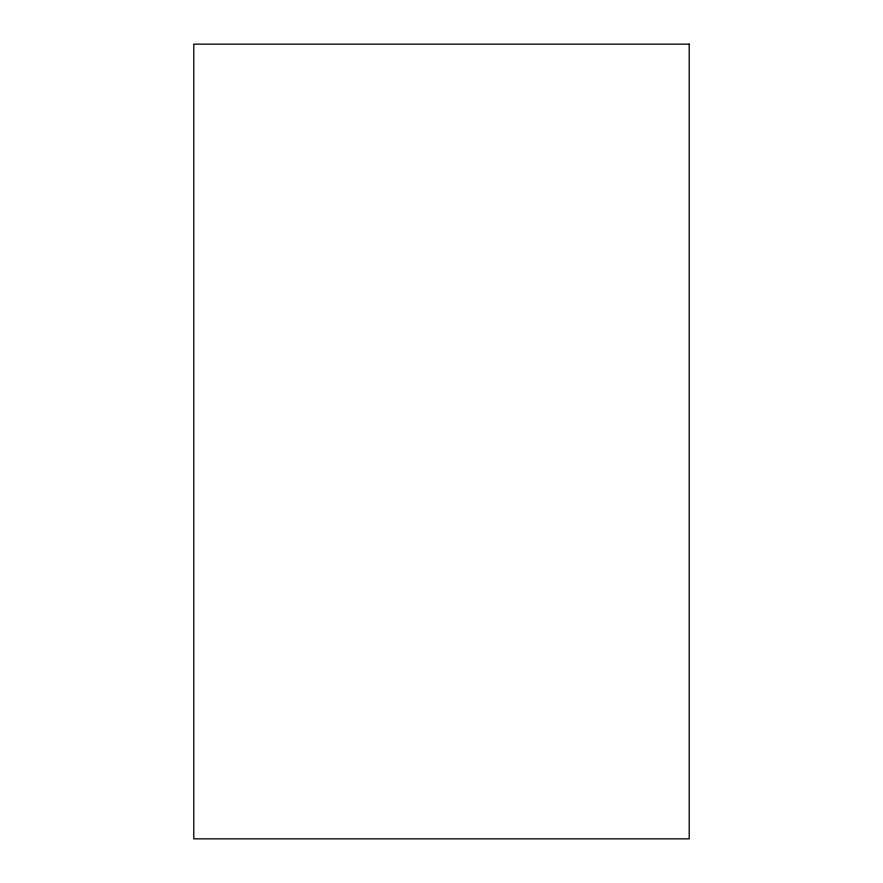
<?xml version="1.0" encoding="UTF-8"?>
<svg xmlns="http://www.w3.org/2000/svg" width="883" height="883" viewBox="0 0 883 883"><rect width="100%" height="100%" fill="white"/><g stroke="black" fill="none" stroke-linecap="round" stroke-linejoin="round"><path stroke-width="1.32" d="M689.204 44.15L193.796 44.15L193.796 838.85L689.204 838.85L689.204 44.15"/></g></svg>
